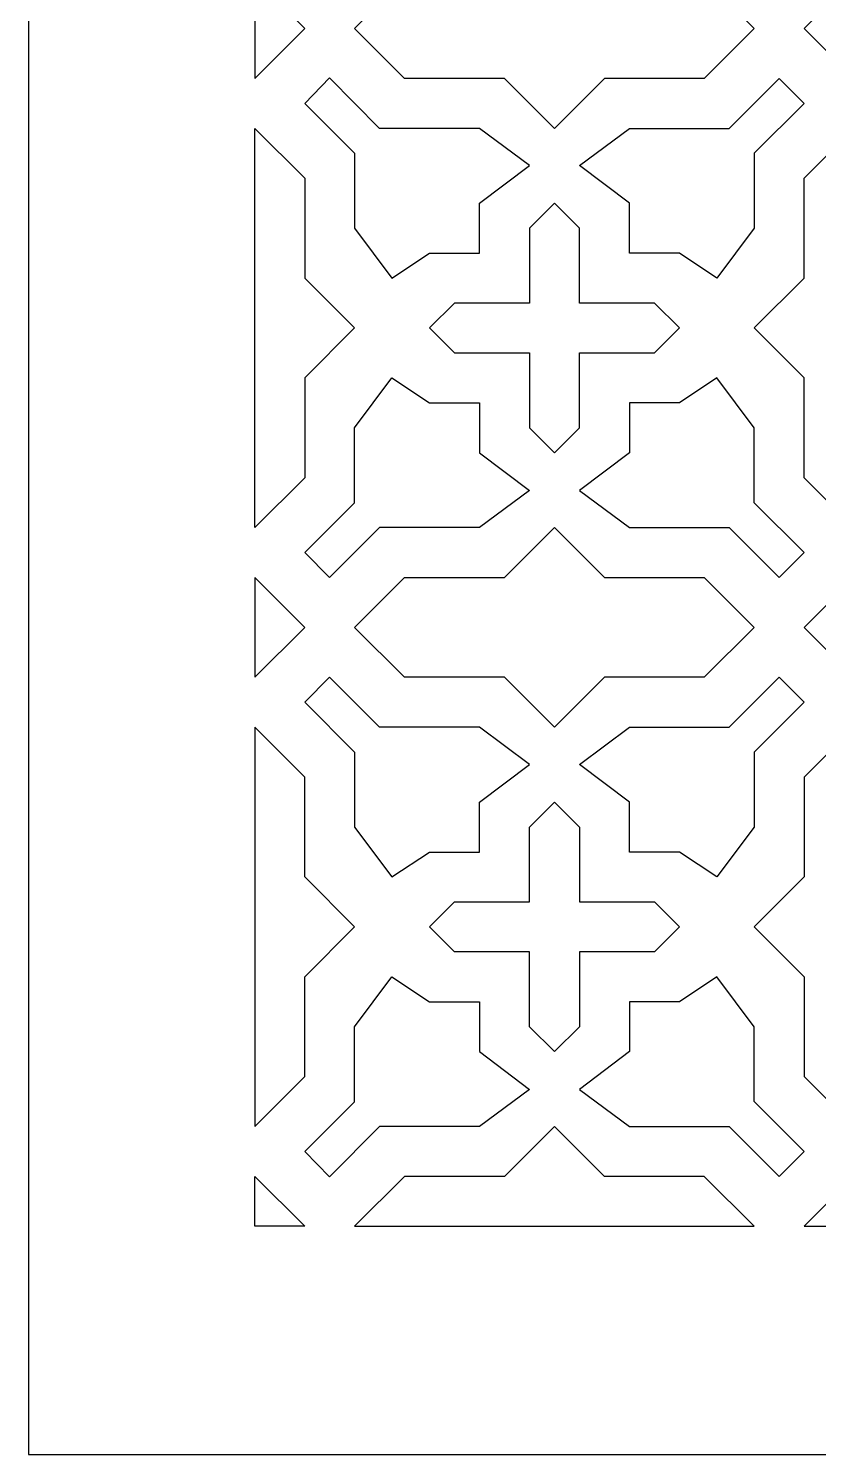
# Model space of a CAD drawing. Header units: millimetres. Extents: x -499 to 501, y -502 to 498.
# Drawn here: x -498.7 to -221.5, y -501.7 to -1.7 of the extents above; entities that cross this region are included whole.
import ezdxf

# ---------------------------------------------------------------- set-up
doc = ezdxf.new("R2010")
doc.units = ezdxf.units.MM
doc.layers.add('Plan 1', color=7, linetype='Continuous')

msp = doc.modelspace()

# ---------------------------------------------------------------- linework, layer by layer
at = {"layer": 'Plan 1', "color": 17}
for points, knots in [([(-498.7, 498.29), (-498.7, 498.29), (501.3, 498.29), (501.3, 498.29), (501.3, 498.29), (501.3, 498.29), (501.3, -501.71), (501.3, -501.71), (501.3, -501.71), (501.3, -501.71), (-498.7, -501.71), (-498.7, -501.71), (-498.7, -501.71), (-498.7, -501.71), (-498.7, 498.29), (-498.7, 498.29)], [0, 0, 0, 0, 0.2, 0.2, 0.2, 0.2, 0.4, 0.4, 0.4, 0.4, 0.6, 0.6, 0.6, 0.6, 1, 1, 1, 1]), ([(-244.07, -1.71), (-244.07, -1.71), (-244.07, -1.71), (-244.07, -1.71), (-244.07, -1.71), (-244.07, -1.71), (-261.6, 15.79), (-261.6, 15.79), (-261.6, 15.79), (-261.6, 15.79), (-296.65, 15.79), (-296.65, 15.79), (-296.65, 15.79), (-296.65, 15.79), (-314.18, 33.29), (-314.18, 33.29), (-314.18, 33.29), (-314.18, 33.29), (-314.18, 33.29), (-314.18, 33.29), (-314.18, 33.29), (-314.18, 33.29), (-331.71, 15.79), (-331.71, 15.79), (-331.71, 15.79), (-331.71, 15.79), (-366.76, 15.79), (-366.76, 15.79), (-366.76, 15.79), (-366.76, 15.79), (-384.29, -1.71), (-384.29, -1.71), (-384.29, -1.71), (-384.29, -1.71), (-384.28, -1.71), (-384.28, -1.71), (-384.28, -1.71), (-384.28, -1.71), (-366.76, -19.21), (-366.76, -19.21), (-366.76, -19.21), (-366.76, -19.21), (-331.71, -19.21), (-331.71, -19.21), (-331.71, -19.21), (-331.71, -19.21), (-314.18, -36.72), (-314.18, -36.72), (-314.18, -36.72), (-314.18, -36.72), (-314.18, -36.72), (-314.18, -36.72), (-314.18, -36.72), (-314.18, -36.72), (-296.65, -19.21), (-296.65, -19.21), (-296.65, -19.21), (-296.65, -19.21), (-261.6, -19.21), (-261.6, -19.21), (-261.6, -19.21), (-261.6, -19.21), (-244.07, -1.71), (-244.07, -1.71)], [0, 0, 0, 0, 0.058824, 0.058824, 0.058824, 0.058824, 0.117647, 0.117647, 0.117647, 0.117647, 0.176471, 0.176471, 0.176471, 0.176471, 0.235294, 0.235294, 0.235294, 0.235294, 0.294118, 0.294118, 0.294118, 0.294118, 0.352941, 0.352941, 0.352941, 0.352941, 0.411765, 0.411765, 0.411765, 0.411765, 0.470588, 0.470588, 0.470588, 0.470588, 0.529412, 0.529412, 0.529412, 0.529412, 0.588235, 0.588235, 0.588235, 0.588235, 0.647059, 0.647059, 0.647059, 0.647059, 0.705882, 0.705882, 0.705882, 0.705882, 0.764706, 0.764706, 0.764706, 0.764706, 0.823529, 0.823529, 0.823529, 0.823529, 0.882353, 0.882353, 0.882353, 0.882353, 1, 1, 1, 1]), ([(-401.81, -1.71), (-401.81, -1.71), (-419.33, -19.21), (-419.33, -19.21), (-419.33, -19.21), (-419.33, -19.21), (-419.33, -1.71), (-419.33, -1.71), (-419.33, -1.71), (-419.33, -1.71), (-419.33, -1.71), (-419.33, -1.71), (-419.33, -1.71), (-419.33, -1.71), (-419.33, 15.79), (-419.33, 15.79), (-419.33, 15.79), (-419.33, 15.79), (-401.81, -1.71), (-401.81, -1.71), (-401.81, -1.71), (-401.81, -1.71), (-401.81, -1.71), (-401.81, -1.71)], [0, 0, 0, 0, 0.142857, 0.142857, 0.142857, 0.142857, 0.285714, 0.285714, 0.285714, 0.285714, 0.428571, 0.428571, 0.428571, 0.428571, 0.571429, 0.571429, 0.571429, 0.571429, 0.714286, 0.714286, 0.714286, 0.714286, 1, 1, 1, 1]), ([(-226.55, -1.71), (-226.55, -1.71), (-209.02, -19.21), (-209.02, -19.21), (-209.02, -19.21), (-209.02, -19.21), (-209.02, -19.21), (-209.02, -19.21), (-209.02, -19.21), (-209.02, -19.21), (-209.02, -19.21), (-209.02, -19.21), (-209.02, -19.21), (-209.02, -19.21), (-201.52, -11.67), (-201.52, -11.67), (-201.52, -11.67), (-201.52, -11.67), (-200.26, -10.47), (-200.26, -10.47), (-200.26, -10.47), (-200.26, -10.47), (-191.49, -1.71), (-191.49, -1.71), (-191.49, -1.71), (-191.49, -1.71), (-191.5, -1.71), (-191.5, -1.71), (-191.5, -1.71), (-191.5, -1.71), (-200.26, 7.04), (-200.26, 7.04), (-200.26, 7.04), (-200.26, 7.04), (-201.52, 8.24), (-201.52, 8.24), (-201.52, 8.24), (-201.52, 8.24), (-209.03, 15.79), (-209.03, 15.79), (-209.03, 15.79), (-209.03, 15.79), (-209.03, 15.79), (-209.03, 15.79), (-209.03, 15.79), (-209.03, 15.79), (-209.03, 15.79), (-209.03, 15.79), (-209.03, 15.79), (-209.03, 15.79), (-226.54, -1.71), (-226.54, -1.71), (-226.54, -1.71), (-226.54, -1.71), (-226.55, -1.71), (-226.55, -1.71)], [0, 0, 0, 0, 0.066667, 0.066667, 0.066667, 0.066667, 0.133333, 0.133333, 0.133333, 0.133333, 0.2, 0.2, 0.2, 0.2, 0.266667, 0.266667, 0.266667, 0.266667, 0.333333, 0.333333, 0.333333, 0.333333, 0.4, 0.4, 0.4, 0.4, 0.466667, 0.466667, 0.466667, 0.466667, 0.533333, 0.533333, 0.533333, 0.533333, 0.6, 0.6, 0.6, 0.6, 0.666667, 0.666667, 0.666667, 0.666667, 0.733333, 0.733333, 0.733333, 0.733333, 0.8, 0.8, 0.8, 0.8, 0.866667, 0.866667, 0.866667, 0.866667, 1, 1, 1, 1]), ([(-401.81, -27.96), (-401.81, -27.96), (-393.05, -19.03), (-393.05, -19.03), (-393.05, -19.03), (-393.05, -19.03), (-375.52, -36.72), (-375.52, -36.72), (-375.52, -36.72), (-375.52, -36.72), (-340.47, -36.72), (-340.47, -36.72), (-340.47, -36.72), (-340.47, -36.72), (-322.94, -49.76), (-322.94, -49.76), (-322.94, -49.76), (-322.94, -49.76), (-340.47, -62.97), (-340.47, -62.97), (-340.47, -62.97), (-340.47, -62.97), (-340.47, -80.46), (-340.47, -80.46), (-340.47, -80.46), (-340.47, -80.46), (-357.99, -80.46), (-357.99, -80.46), (-357.99, -80.46), (-357.99, -80.46), (-371.24, -89.23), (-371.24, -89.23), (-371.24, -89.23), (-371.24, -89.23), (-384.28, -71.7), (-384.28, -71.7), (-384.28, -71.7), (-384.28, -71.7), (-384.28, -45.46), (-384.28, -45.46), (-384.28, -45.46), (-384.28, -45.46), (-401.81, -27.96), (-401.81, -27.96)], [0, 0, 0, 0, 0.083333, 0.083333, 0.083333, 0.083333, 0.166667, 0.166667, 0.166667, 0.166667, 0.25, 0.25, 0.25, 0.25, 0.333333, 0.333333, 0.333333, 0.333333, 0.416667, 0.416667, 0.416667, 0.416667, 0.5, 0.5, 0.5, 0.5, 0.583333, 0.583333, 0.583333, 0.583333, 0.666667, 0.666667, 0.666667, 0.666667, 0.75, 0.75, 0.75, 0.75, 0.833333, 0.833333, 0.833333, 0.833333, 1, 1, 1, 1]), ([(-226.55, -27.96), (-226.55, -27.96), (-235.31, -19.21), (-235.31, -19.21), (-235.31, -19.21), (-235.31, -19.21), (-252.83, -36.72), (-252.83, -36.72), (-252.83, -36.72), (-252.83, -36.72), (-287.89, -36.72), (-287.89, -36.72), (-287.89, -36.72), (-287.89, -36.72), (-305.41, -49.76), (-305.41, -49.76), (-305.41, -49.76), (-305.41, -49.76), (-287.89, -62.97), (-287.89, -62.97), (-287.89, -62.97), (-287.89, -62.97), (-287.89, -80.46), (-287.89, -80.46), (-287.89, -80.46), (-287.89, -80.46), (-270.36, -80.46), (-270.36, -80.46), (-270.36, -80.46), (-270.36, -80.46), (-257.19, -89.23), (-257.19, -89.23), (-257.19, -89.23), (-257.19, -89.23), (-244.07, -71.7), (-244.07, -71.7), (-244.07, -71.7), (-244.07, -71.7), (-244.07, -45.46), (-244.07, -45.46), (-244.07, -45.46), (-244.07, -45.46), (-226.55, -27.96), (-226.55, -27.96)], [0, 0, 0, 0, 0.083333, 0.083333, 0.083333, 0.083333, 0.166667, 0.166667, 0.166667, 0.166667, 0.25, 0.25, 0.25, 0.25, 0.333333, 0.333333, 0.333333, 0.333333, 0.416667, 0.416667, 0.416667, 0.416667, 0.5, 0.5, 0.5, 0.5, 0.583333, 0.583333, 0.583333, 0.583333, 0.666667, 0.666667, 0.666667, 0.666667, 0.75, 0.75, 0.75, 0.75, 0.833333, 0.833333, 0.833333, 0.833333, 1, 1, 1, 1]), ([(-419.33, -36.72), (-419.33, -36.72), (-419.33, -106.71), (-419.33, -106.71), (-419.33, -106.71), (-419.33, -106.71), (-419.33, -106.71), (-419.33, -106.71), (-419.33, -106.71), (-419.33, -106.71), (-419.33, -106.71), (-419.33, -106.71), (-419.33, -106.71), (-419.33, -106.71), (-419.33, -176.71), (-419.33, -176.71), (-419.33, -176.71), (-419.33, -176.71), (-401.81, -159.21), (-401.81, -159.21), (-401.81, -159.21), (-401.81, -159.21), (-401.81, -124.21), (-401.81, -124.21), (-401.81, -124.21), (-401.81, -124.21), (-384.28, -106.71), (-384.28, -106.71), (-384.28, -106.71), (-384.28, -106.71), (-384.28, -106.71), (-384.28, -106.71), (-384.28, -106.71), (-384.28, -106.71), (-384.28, -106.71), (-384.28, -106.71), (-384.28, -106.71), (-384.28, -106.71), (-401.81, -89.23), (-401.81, -89.23), (-401.81, -89.23), (-401.81, -89.23), (-401.81, -54.21), (-401.81, -54.21), (-401.81, -54.21), (-401.81, -54.21), (-419.33, -36.72), (-419.33, -36.72)], [0, 0, 0, 0, 0.076923, 0.076923, 0.076923, 0.076923, 0.153846, 0.153846, 0.153846, 0.153846, 0.230769, 0.230769, 0.230769, 0.230769, 0.307692, 0.307692, 0.307692, 0.307692, 0.384615, 0.384615, 0.384615, 0.384615, 0.461538, 0.461538, 0.461538, 0.461538, 0.538462, 0.538462, 0.538462, 0.538462, 0.615385, 0.615385, 0.615385, 0.615385, 0.692308, 0.692308, 0.692308, 0.692308, 0.769231, 0.769231, 0.769231, 0.769231, 0.846154, 0.846154, 0.846154, 0.846154, 1, 1, 1, 1]), ([(-209.02, -36.72), (-209.02, -36.72), (-226.55, -54.21), (-226.55, -54.21), (-226.55, -54.21), (-226.55, -54.21), (-226.55, -89.23), (-226.55, -89.23), (-226.55, -89.23), (-226.55, -89.23), (-244.07, -106.71), (-244.07, -106.71), (-244.07, -106.71), (-244.07, -106.71), (-244.07, -106.71), (-244.07, -106.71), (-244.07, -106.71), (-244.07, -106.71), (-244.07, -106.71), (-244.07, -106.71), (-244.07, -106.71), (-244.07, -106.71), (-226.55, -124.21), (-226.55, -124.21), (-226.55, -124.21), (-226.55, -124.21), (-226.55, -159.21), (-226.55, -159.21), (-226.55, -159.21), (-226.55, -159.21), (-209.02, -176.71), (-209.02, -176.71), (-209.02, -176.71), (-209.02, -176.71), (-191.49, -159.21), (-191.49, -159.21), (-191.49, -159.21), (-191.49, -159.21), (-191.49, -124.21), (-191.49, -124.21), (-191.49, -124.21), (-191.49, -124.21), (-173.97, -106.71), (-173.97, -106.71), (-173.97, -106.71), (-173.97, -106.71), (-173.97, -106.71), (-173.97, -106.71), (-173.97, -106.71), (-173.97, -106.71), (-173.97, -106.71), (-173.97, -106.71), (-173.97, -106.71), (-173.97, -106.71), (-191.49, -89.23), (-191.49, -89.23), (-191.49, -89.23), (-191.49, -89.23), (-191.49, -54.21), (-191.49, -54.21), (-191.49, -54.21), (-191.49, -54.21), (-209.02, -36.72), (-209.02, -36.72)], [0, 0, 0, 0, 0.058824, 0.058824, 0.058824, 0.058824, 0.117647, 0.117647, 0.117647, 0.117647, 0.176471, 0.176471, 0.176471, 0.176471, 0.235294, 0.235294, 0.235294, 0.235294, 0.294118, 0.294118, 0.294118, 0.294118, 0.352941, 0.352941, 0.352941, 0.352941, 0.411765, 0.411765, 0.411765, 0.411765, 0.470588, 0.470588, 0.470588, 0.470588, 0.529412, 0.529412, 0.529412, 0.529412, 0.588235, 0.588235, 0.588235, 0.588235, 0.647059, 0.647059, 0.647059, 0.647059, 0.705882, 0.705882, 0.705882, 0.705882, 0.764706, 0.764706, 0.764706, 0.764706, 0.823529, 0.823529, 0.823529, 0.823529, 0.882353, 0.882353, 0.882353, 0.882353, 1, 1, 1, 1]), ([(-305.41, -141.72), (-305.41, -141.72), (-314.18, -150.46), (-314.18, -150.46), (-314.18, -150.46), (-314.18, -150.46), (-322.94, -141.72), (-322.94, -141.72), (-322.94, -141.72), (-322.94, -141.72), (-322.94, -115.47), (-322.94, -115.47), (-322.94, -115.47), (-322.94, -115.47), (-349.24, -115.47), (-349.24, -115.47), (-349.24, -115.47), (-349.24, -115.47), (-357.99, -106.71), (-357.99, -106.71), (-357.99, -106.71), (-357.99, -106.71), (-349.24, -97.96), (-349.24, -97.96), (-349.24, -97.96), (-349.24, -97.96), (-322.94, -97.96), (-322.94, -97.96), (-322.94, -97.96), (-322.94, -97.96), (-322.94, -71.7), (-322.94, -71.7), (-322.94, -71.7), (-322.94, -71.7), (-314.18, -62.97), (-314.18, -62.97), (-314.18, -62.97), (-314.18, -62.97), (-314.18, -62.97), (-314.18, -62.97), (-314.18, -62.97), (-314.18, -62.97), (-305.41, -71.7), (-305.41, -71.7), (-305.41, -71.7), (-305.41, -71.7), (-305.41, -97.96), (-305.41, -97.96), (-305.41, -97.96), (-305.41, -97.96), (-279.13, -97.96), (-279.13, -97.96), (-279.13, -97.96), (-279.13, -97.96), (-270.36, -106.71), (-270.36, -106.71), (-270.36, -106.71), (-270.36, -106.71), (-279.13, -115.47), (-279.13, -115.47), (-279.13, -115.47), (-279.13, -115.47), (-305.41, -115.47), (-305.41, -115.47), (-305.41, -115.47), (-305.41, -115.47), (-305.41, -141.72), (-305.41, -141.72)], [0, 0, 0, 0, 0.055556, 0.055556, 0.055556, 0.055556, 0.111111, 0.111111, 0.111111, 0.111111, 0.166667, 0.166667, 0.166667, 0.166667, 0.222222, 0.222222, 0.222222, 0.222222, 0.277778, 0.277778, 0.277778, 0.277778, 0.333333, 0.333333, 0.333333, 0.333333, 0.388889, 0.388889, 0.388889, 0.388889, 0.444444, 0.444444, 0.444444, 0.444444, 0.5, 0.5, 0.5, 0.5, 0.555556, 0.555556, 0.555556, 0.555556, 0.611111, 0.611111, 0.611111, 0.611111, 0.666667, 0.666667, 0.666667, 0.666667, 0.722222, 0.722222, 0.722222, 0.722222, 0.777778, 0.777778, 0.777778, 0.777778, 0.833333, 0.833333, 0.833333, 0.833333, 0.888889, 0.888889, 0.888889, 0.888889, 1, 1, 1, 1]), ([(-401.81, -185.46), (-401.81, -185.46), (-393.05, -194.22), (-393.05, -194.22), (-393.05, -194.22), (-393.05, -194.22), (-375.52, -176.71), (-375.52, -176.71), (-375.52, -176.71), (-375.52, -176.71), (-340.47, -176.71), (-340.47, -176.71), (-340.47, -176.71), (-340.47, -176.71), (-322.94, -163.67), (-322.94, -163.67), (-322.94, -163.67), (-322.94, -163.67), (-340.47, -150.46), (-340.47, -150.46), (-340.47, -150.46), (-340.47, -150.46), (-340.47, -132.96), (-340.47, -132.96), (-340.47, -132.96), (-340.47, -132.96), (-357.99, -132.96), (-357.99, -132.96), (-357.99, -132.96), (-357.99, -132.96), (-371.24, -124.21), (-371.24, -124.21), (-371.24, -124.21), (-371.24, -124.21), (-384.28, -141.72), (-384.28, -141.72), (-384.28, -141.72), (-384.28, -141.72), (-384.28, -167.97), (-384.28, -167.97), (-384.28, -167.97), (-384.28, -167.97), (-401.81, -185.46), (-401.81, -185.46)], [0, 0, 0, 0, 0.083333, 0.083333, 0.083333, 0.083333, 0.166667, 0.166667, 0.166667, 0.166667, 0.25, 0.25, 0.25, 0.25, 0.333333, 0.333333, 0.333333, 0.333333, 0.416667, 0.416667, 0.416667, 0.416667, 0.5, 0.5, 0.5, 0.5, 0.583333, 0.583333, 0.583333, 0.583333, 0.666667, 0.666667, 0.666667, 0.666667, 0.75, 0.75, 0.75, 0.75, 0.833333, 0.833333, 0.833333, 0.833333, 1, 1, 1, 1]), ([(-226.55, -185.46), (-226.55, -185.46), (-235.31, -194.22), (-235.31, -194.22), (-235.31, -194.22), (-235.31, -194.22), (-252.83, -176.71), (-252.83, -176.71), (-252.83, -176.71), (-252.83, -176.71), (-287.89, -176.71), (-287.89, -176.71), (-287.89, -176.71), (-287.89, -176.71), (-305.41, -163.67), (-305.41, -163.67), (-305.41, -163.67), (-305.41, -163.67), (-287.89, -150.46), (-287.89, -150.46), (-287.89, -150.46), (-287.89, -150.46), (-287.89, -132.96), (-287.89, -132.96), (-287.89, -132.96), (-287.89, -132.96), (-270.36, -132.96), (-270.36, -132.96), (-270.36, -132.96), (-270.36, -132.96), (-257.19, -124.21), (-257.19, -124.21), (-257.19, -124.21), (-257.19, -124.21), (-244.07, -141.72), (-244.07, -141.72), (-244.07, -141.72), (-244.07, -141.72), (-244.07, -167.97), (-244.07, -167.97), (-244.07, -167.97), (-244.07, -167.97), (-226.55, -185.46), (-226.55, -185.46)], [0, 0, 0, 0, 0.083333, 0.083333, 0.083333, 0.083333, 0.166667, 0.166667, 0.166667, 0.166667, 0.25, 0.25, 0.25, 0.25, 0.333333, 0.333333, 0.333333, 0.333333, 0.416667, 0.416667, 0.416667, 0.416667, 0.5, 0.5, 0.5, 0.5, 0.583333, 0.583333, 0.583333, 0.583333, 0.666667, 0.666667, 0.666667, 0.666667, 0.75, 0.75, 0.75, 0.75, 0.833333, 0.833333, 0.833333, 0.833333, 1, 1, 1, 1]), ([(-384.28, -211.71), (-384.28, -211.71), (-366.76, -229.21), (-366.76, -229.21), (-366.76, -229.21), (-366.76, -229.21), (-331.71, -229.21), (-331.71, -229.21), (-331.71, -229.21), (-331.71, -229.21), (-314.18, -246.72), (-314.18, -246.72), (-314.18, -246.72), (-314.18, -246.72), (-296.65, -229.21), (-296.65, -229.21), (-296.65, -229.21), (-296.65, -229.21), (-261.6, -229.21), (-261.6, -229.21), (-261.6, -229.21), (-261.6, -229.21), (-244.07, -211.71), (-244.07, -211.71), (-244.07, -211.71), (-244.07, -211.71), (-261.6, -194.22), (-261.6, -194.22), (-261.6, -194.22), (-261.6, -194.22), (-296.65, -194.22), (-296.65, -194.22), (-296.65, -194.22), (-296.65, -194.22), (-314.18, -176.71), (-314.18, -176.71), (-314.18, -176.71), (-314.18, -176.71), (-331.71, -194.22), (-331.71, -194.22), (-331.71, -194.22), (-331.71, -194.22), (-366.76, -194.22), (-366.76, -194.22), (-366.76, -194.22), (-366.76, -194.22), (-384.28, -211.71), (-384.28, -211.71)], [0, 0, 0, 0, 0.076923, 0.076923, 0.076923, 0.076923, 0.153846, 0.153846, 0.153846, 0.153846, 0.230769, 0.230769, 0.230769, 0.230769, 0.307692, 0.307692, 0.307692, 0.307692, 0.384615, 0.384615, 0.384615, 0.384615, 0.461538, 0.461538, 0.461538, 0.461538, 0.538462, 0.538462, 0.538462, 0.538462, 0.615385, 0.615385, 0.615385, 0.615385, 0.692308, 0.692308, 0.692308, 0.692308, 0.769231, 0.769231, 0.769231, 0.769231, 0.846154, 0.846154, 0.846154, 0.846154, 1, 1, 1, 1]), ([(-401.81, -211.71), (-401.81, -211.71), (-419.33, -229.21), (-419.33, -229.21), (-419.33, -229.21), (-419.33, -229.21), (-419.33, -211.71), (-419.33, -211.71), (-419.33, -211.71), (-419.33, -211.71), (-419.33, -211.71), (-419.33, -211.71), (-419.33, -211.71), (-419.33, -211.71), (-419.33, -211.71), (-419.33, -211.71), (-419.33, -211.71), (-419.33, -211.71), (-419.33, -194.22), (-419.33, -194.22), (-419.33, -194.22), (-419.33, -194.22), (-410.57, -202.96), (-410.57, -202.96), (-410.57, -202.96), (-410.57, -202.96), (-401.81, -211.71), (-401.81, -211.71), (-401.81, -211.71), (-401.81, -211.71), (-401.81, -211.71), (-401.81, -211.71)], [0, 0, 0, 0, 0.111111, 0.111111, 0.111111, 0.111111, 0.222222, 0.222222, 0.222222, 0.222222, 0.333333, 0.333333, 0.333333, 0.333333, 0.444444, 0.444444, 0.444444, 0.444444, 0.555556, 0.555556, 0.555556, 0.555556, 0.666667, 0.666667, 0.666667, 0.666667, 0.777778, 0.777778, 0.777778, 0.777778, 1, 1, 1, 1]), ([(-226.55, -211.71), (-226.55, -211.71), (-209.02, -229.21), (-209.02, -229.21), (-209.02, -229.21), (-209.02, -229.21), (-209.02, -229.21), (-209.02, -229.21), (-209.02, -229.21), (-209.02, -229.21), (-209.02, -229.21), (-209.02, -229.21), (-209.02, -229.21), (-209.02, -229.21), (-191.49, -211.71), (-191.49, -211.71), (-191.49, -211.71), (-191.49, -211.71), (-191.49, -211.71), (-191.49, -211.71), (-191.49, -211.71), (-191.49, -211.71), (-200.26, -202.96), (-200.26, -202.96), (-200.26, -202.96), (-200.26, -202.96), (-209.02, -194.22), (-209.02, -194.22), (-209.02, -194.22), (-209.02, -194.22), (-209.02, -194.22), (-209.02, -194.22), (-209.02, -194.22), (-209.02, -194.22), (-209.02, -194.22), (-209.02, -194.22), (-209.02, -194.22), (-209.02, -194.22), (-217.78, -202.96), (-217.78, -202.96), (-217.78, -202.96), (-217.78, -202.96), (-226.55, -211.71), (-226.55, -211.71), (-226.55, -211.71), (-226.55, -211.71), (-226.55, -211.71), (-226.55, -211.71)], [0, 0, 0, 0, 0.076923, 0.076923, 0.076923, 0.076923, 0.153846, 0.153846, 0.153846, 0.153846, 0.230769, 0.230769, 0.230769, 0.230769, 0.307692, 0.307692, 0.307692, 0.307692, 0.384615, 0.384615, 0.384615, 0.384615, 0.461538, 0.461538, 0.461538, 0.461538, 0.538462, 0.538462, 0.538462, 0.538462, 0.615385, 0.615385, 0.615385, 0.615385, 0.692308, 0.692308, 0.692308, 0.692308, 0.769231, 0.769231, 0.769231, 0.769231, 0.846154, 0.846154, 0.846154, 0.846154, 1, 1, 1, 1]), ([(-401.81, -237.96), (-401.81, -237.96), (-393.05, -229.21), (-393.05, -229.21), (-393.05, -229.21), (-393.05, -229.21), (-375.52, -246.72), (-375.52, -246.72), (-375.52, -246.72), (-375.52, -246.72), (-340.47, -246.72), (-340.47, -246.72), (-340.47, -246.72), (-340.47, -246.72), (-322.94, -259.76), (-322.94, -259.76), (-322.94, -259.76), (-322.94, -259.76), (-340.47, -272.96), (-340.47, -272.96), (-340.47, -272.96), (-340.47, -272.96), (-340.47, -290.46), (-340.47, -290.46), (-340.47, -290.46), (-340.47, -290.46), (-357.99, -290.46), (-357.99, -290.46), (-357.99, -290.46), (-357.99, -290.46), (-371.24, -299.21), (-371.24, -299.21), (-371.24, -299.21), (-371.24, -299.21), (-384.28, -281.71), (-384.28, -281.71), (-384.28, -281.71), (-384.28, -281.71), (-384.28, -255.46), (-384.28, -255.46), (-384.28, -255.46), (-384.28, -255.46), (-401.81, -237.96), (-401.81, -237.96)], [0, 0, 0, 0, 0.083333, 0.083333, 0.083333, 0.083333, 0.166667, 0.166667, 0.166667, 0.166667, 0.25, 0.25, 0.25, 0.25, 0.333333, 0.333333, 0.333333, 0.333333, 0.416667, 0.416667, 0.416667, 0.416667, 0.5, 0.5, 0.5, 0.5, 0.583333, 0.583333, 0.583333, 0.583333, 0.666667, 0.666667, 0.666667, 0.666667, 0.75, 0.75, 0.75, 0.75, 0.833333, 0.833333, 0.833333, 0.833333, 1, 1, 1, 1]), ([(-226.55, -237.96), (-226.55, -237.96), (-235.31, -229.21), (-235.31, -229.21), (-235.31, -229.21), (-235.31, -229.21), (-252.83, -246.72), (-252.83, -246.72), (-252.83, -246.72), (-252.83, -246.72), (-287.89, -246.72), (-287.89, -246.72), (-287.89, -246.72), (-287.89, -246.72), (-305.41, -259.76), (-305.41, -259.76), (-305.41, -259.76), (-305.41, -259.76), (-287.89, -272.96), (-287.89, -272.96), (-287.89, -272.96), (-287.89, -272.96), (-287.89, -290.46), (-287.89, -290.46), (-287.89, -290.46), (-287.89, -290.46), (-270.36, -290.46), (-270.36, -290.46), (-270.36, -290.46), (-270.36, -290.46), (-257.19, -299.21), (-257.19, -299.21), (-257.19, -299.21), (-257.19, -299.21), (-244.07, -281.71), (-244.07, -281.71), (-244.07, -281.71), (-244.07, -281.71), (-244.07, -255.46), (-244.07, -255.46), (-244.07, -255.46), (-244.07, -255.46), (-226.55, -237.96), (-226.55, -237.96)], [0, 0, 0, 0, 0.083333, 0.083333, 0.083333, 0.083333, 0.166667, 0.166667, 0.166667, 0.166667, 0.25, 0.25, 0.25, 0.25, 0.333333, 0.333333, 0.333333, 0.333333, 0.416667, 0.416667, 0.416667, 0.416667, 0.5, 0.5, 0.5, 0.5, 0.583333, 0.583333, 0.583333, 0.583333, 0.666667, 0.666667, 0.666667, 0.666667, 0.75, 0.75, 0.75, 0.75, 0.833333, 0.833333, 0.833333, 0.833333, 1, 1, 1, 1]), ([(-419.33, -386.71), (-419.33, -386.71), (-419.33, -316.71), (-419.33, -316.71), (-419.33, -316.71), (-419.33, -316.71), (-419.33, -316.71), (-419.33, -316.71), (-419.33, -316.71), (-419.33, -316.71), (-419.33, -316.71), (-419.33, -316.71), (-419.33, -316.71), (-419.33, -316.71), (-419.33, -246.72), (-419.33, -246.72), (-419.33, -246.72), (-419.33, -246.72), (-401.81, -264.21), (-401.81, -264.21), (-401.81, -264.21), (-401.81, -264.21), (-401.81, -299.21), (-401.81, -299.21), (-401.81, -299.21), (-401.81, -299.21), (-384.28, -316.71), (-384.28, -316.71), (-384.28, -316.71), (-384.28, -316.71), (-384.28, -316.71), (-384.28, -316.71), (-384.28, -316.71), (-384.28, -316.71), (-384.28, -316.71), (-384.28, -316.71), (-384.28, -316.71), (-384.28, -316.71), (-401.81, -334.2), (-401.81, -334.2), (-401.81, -334.2), (-401.81, -334.2), (-401.81, -369.21), (-401.81, -369.21), (-401.81, -369.21), (-401.81, -369.21), (-419.33, -386.71), (-419.33, -386.71)], [0, 0, 0, 0, 0.076923, 0.076923, 0.076923, 0.076923, 0.153846, 0.153846, 0.153846, 0.153846, 0.230769, 0.230769, 0.230769, 0.230769, 0.307692, 0.307692, 0.307692, 0.307692, 0.384615, 0.384615, 0.384615, 0.384615, 0.461538, 0.461538, 0.461538, 0.461538, 0.538462, 0.538462, 0.538462, 0.538462, 0.615385, 0.615385, 0.615385, 0.615385, 0.692308, 0.692308, 0.692308, 0.692308, 0.769231, 0.769231, 0.769231, 0.769231, 0.846154, 0.846154, 0.846154, 0.846154, 1, 1, 1, 1]), ([(-209.02, -386.71), (-209.02, -386.71), (-226.55, -369.21), (-226.55, -369.21), (-226.55, -369.21), (-226.55, -369.21), (-226.55, -334.2), (-226.55, -334.2), (-226.55, -334.2), (-226.55, -334.2), (-244.07, -316.71), (-244.07, -316.71), (-244.07, -316.71), (-244.07, -316.71), (-244.07, -316.71), (-244.07, -316.71), (-244.07, -316.71), (-244.07, -316.71), (-244.07, -316.71), (-244.07, -316.71), (-244.07, -316.71), (-244.07, -316.71), (-226.55, -299.21), (-226.55, -299.21), (-226.55, -299.21), (-226.55, -299.21), (-226.55, -264.21), (-226.55, -264.21), (-226.55, -264.21), (-226.55, -264.21), (-209.02, -246.72), (-209.02, -246.72), (-209.02, -246.72), (-209.02, -246.72), (-191.49, -264.21), (-191.49, -264.21), (-191.49, -264.21), (-191.49, -264.21), (-191.49, -299.21), (-191.49, -299.21), (-191.49, -299.21), (-191.49, -299.21), (-173.97, -316.71), (-173.97, -316.71), (-173.97, -316.71), (-173.97, -316.71), (-173.97, -316.71), (-173.97, -316.71), (-173.97, -316.71), (-173.97, -316.71), (-173.97, -316.71), (-173.97, -316.71), (-173.97, -316.71), (-173.97, -316.71), (-191.49, -334.2), (-191.49, -334.2), (-191.49, -334.2), (-191.49, -334.2), (-191.49, -369.21), (-191.49, -369.21), (-191.49, -369.21), (-191.49, -369.21), (-209.02, -386.71), (-209.02, -386.71)], [0, 0, 0, 0, 0.058824, 0.058824, 0.058824, 0.058824, 0.117647, 0.117647, 0.117647, 0.117647, 0.176471, 0.176471, 0.176471, 0.176471, 0.235294, 0.235294, 0.235294, 0.235294, 0.294118, 0.294118, 0.294118, 0.294118, 0.352941, 0.352941, 0.352941, 0.352941, 0.411765, 0.411765, 0.411765, 0.411765, 0.470588, 0.470588, 0.470588, 0.470588, 0.529412, 0.529412, 0.529412, 0.529412, 0.588235, 0.588235, 0.588235, 0.588235, 0.647059, 0.647059, 0.647059, 0.647059, 0.705882, 0.705882, 0.705882, 0.705882, 0.764706, 0.764706, 0.764706, 0.764706, 0.823529, 0.823529, 0.823529, 0.823529, 0.882353, 0.882353, 0.882353, 0.882353, 1, 1, 1, 1]), ([(-305.41, -281.71), (-305.41, -281.71), (-314.18, -272.96), (-314.18, -272.96), (-314.18, -272.96), (-314.18, -272.96), (-322.94, -281.71), (-322.94, -281.71), (-322.94, -281.71), (-322.94, -281.71), (-322.94, -307.95), (-322.94, -307.95), (-322.94, -307.95), (-322.94, -307.95), (-349.24, -307.95), (-349.24, -307.95), (-349.24, -307.95), (-349.24, -307.95), (-357.99, -316.71), (-357.99, -316.71), (-357.99, -316.71), (-357.99, -316.71), (-349.24, -325.47), (-349.24, -325.47), (-349.24, -325.47), (-349.24, -325.47), (-322.94, -325.47), (-322.94, -325.47), (-322.94, -325.47), (-322.94, -325.47), (-322.94, -351.72), (-322.94, -351.72), (-322.94, -351.72), (-322.94, -351.72), (-314.18, -360.4), (-314.18, -360.4), (-314.18, -360.4), (-314.18, -360.4), (-314.18, -360.46), (-314.18, -360.46), (-314.18, -360.46), (-314.18, -360.46), (-305.41, -351.72), (-305.41, -351.72), (-305.41, -351.72), (-305.41, -351.72), (-305.41, -325.47), (-305.41, -325.47), (-305.41, -325.47), (-305.41, -325.47), (-279.13, -325.47), (-279.13, -325.47), (-279.13, -325.47), (-279.13, -325.47), (-270.36, -316.71), (-270.36, -316.71), (-270.36, -316.71), (-270.36, -316.71), (-279.13, -307.95), (-279.13, -307.95), (-279.13, -307.95), (-279.13, -307.95), (-305.41, -307.95), (-305.41, -307.95), (-305.41, -307.95), (-305.41, -307.95), (-305.41, -281.71), (-305.41, -281.71)], [0, 0, 0, 0, 0.055556, 0.055556, 0.055556, 0.055556, 0.111111, 0.111111, 0.111111, 0.111111, 0.166667, 0.166667, 0.166667, 0.166667, 0.222222, 0.222222, 0.222222, 0.222222, 0.277778, 0.277778, 0.277778, 0.277778, 0.333333, 0.333333, 0.333333, 0.333333, 0.388889, 0.388889, 0.388889, 0.388889, 0.444444, 0.444444, 0.444444, 0.444444, 0.5, 0.5, 0.5, 0.5, 0.555556, 0.555556, 0.555556, 0.555556, 0.611111, 0.611111, 0.611111, 0.611111, 0.666667, 0.666667, 0.666667, 0.666667, 0.722222, 0.722222, 0.722222, 0.722222, 0.777778, 0.777778, 0.777778, 0.777778, 0.833333, 0.833333, 0.833333, 0.833333, 0.888889, 0.888889, 0.888889, 0.888889, 1, 1, 1, 1]), ([(-401.81, -395.46), (-401.81, -395.46), (-393.05, -404.39), (-393.05, -404.39), (-393.05, -404.39), (-393.05, -404.39), (-375.52, -386.71), (-375.52, -386.71), (-375.52, -386.71), (-375.52, -386.71), (-340.47, -386.71), (-340.47, -386.71), (-340.47, -386.71), (-340.47, -386.71), (-322.94, -373.68), (-322.94, -373.68), (-322.94, -373.68), (-322.94, -373.68), (-340.47, -360.4), (-340.47, -360.4), (-340.47, -360.4), (-340.47, -360.4), (-340.47, -342.96), (-340.47, -342.96), (-340.47, -342.96), (-340.47, -342.96), (-357.99, -342.96), (-357.99, -342.96), (-357.99, -342.96), (-357.99, -342.96), (-371.24, -334.2), (-371.24, -334.2), (-371.24, -334.2), (-371.24, -334.2), (-384.28, -351.72), (-384.28, -351.72), (-384.28, -351.72), (-384.28, -351.72), (-384.28, -378.06), (-384.28, -378.06), (-384.28, -378.06), (-384.28, -378.06), (-401.81, -395.46), (-401.81, -395.46)], [0, 0, 0, 0, 0.083333, 0.083333, 0.083333, 0.083333, 0.166667, 0.166667, 0.166667, 0.166667, 0.25, 0.25, 0.25, 0.25, 0.333333, 0.333333, 0.333333, 0.333333, 0.416667, 0.416667, 0.416667, 0.416667, 0.5, 0.5, 0.5, 0.5, 0.583333, 0.583333, 0.583333, 0.583333, 0.666667, 0.666667, 0.666667, 0.666667, 0.75, 0.75, 0.75, 0.75, 0.833333, 0.833333, 0.833333, 0.833333, 1, 1, 1, 1]), ([(-226.55, -395.46), (-226.55, -395.46), (-235.31, -404.22), (-235.31, -404.22), (-235.31, -404.22), (-235.31, -404.22), (-252.83, -386.71), (-252.83, -386.71), (-252.83, -386.71), (-252.83, -386.71), (-287.89, -386.71), (-287.89, -386.71), (-287.89, -386.71), (-287.89, -386.71), (-305.41, -373.68), (-305.41, -373.68), (-305.41, -373.68), (-305.41, -373.68), (-287.89, -360.46), (-287.89, -360.46), (-287.89, -360.46), (-287.89, -360.46), (-287.89, -342.96), (-287.89, -342.96), (-287.89, -342.96), (-287.89, -342.96), (-270.36, -342.96), (-270.36, -342.96), (-270.36, -342.96), (-270.36, -342.96), (-257.19, -334.2), (-257.19, -334.2), (-257.19, -334.2), (-257.19, -334.2), (-244.07, -351.72), (-244.07, -351.72), (-244.07, -351.72), (-244.07, -351.72), (-244.07, -377.96), (-244.07, -377.96), (-244.07, -377.96), (-244.07, -377.96), (-226.55, -395.46), (-226.55, -395.46)], [0, 0, 0, 0, 0.083333, 0.083333, 0.083333, 0.083333, 0.166667, 0.166667, 0.166667, 0.166667, 0.25, 0.25, 0.25, 0.25, 0.333333, 0.333333, 0.333333, 0.333333, 0.416667, 0.416667, 0.416667, 0.416667, 0.5, 0.5, 0.5, 0.5, 0.583333, 0.583333, 0.583333, 0.583333, 0.666667, 0.666667, 0.666667, 0.666667, 0.75, 0.75, 0.75, 0.75, 0.833333, 0.833333, 0.833333, 0.833333, 1, 1, 1, 1]), ([(-384.28, -421.71), (-384.28, -421.71), (-366.76, -404.22), (-366.76, -404.22), (-366.76, -404.22), (-366.76, -404.22), (-331.71, -404.22), (-331.71, -404.22), (-331.71, -404.22), (-331.71, -404.22), (-314.18, -386.71), (-314.18, -386.71), (-314.18, -386.71), (-314.18, -386.71), (-314.18, -386.71), (-314.18, -386.71), (-314.18, -386.71), (-314.18, -386.71), (-296.65, -404.22), (-296.65, -404.22), (-296.65, -404.22), (-296.65, -404.22), (-261.6, -404.22), (-261.6, -404.22), (-261.6, -404.22), (-261.6, -404.22), (-244.07, -421.71), (-244.07, -421.71), (-244.07, -421.71), (-244.07, -421.71), (-384.28, -421.71), (-384.28, -421.71)], [0, 0, 0, 0, 0.111111, 0.111111, 0.111111, 0.111111, 0.222222, 0.222222, 0.222222, 0.222222, 0.333333, 0.333333, 0.333333, 0.333333, 0.444444, 0.444444, 0.444444, 0.444444, 0.555556, 0.555556, 0.555556, 0.555556, 0.666667, 0.666667, 0.666667, 0.666667, 0.777778, 0.777778, 0.777778, 0.777778, 1, 1, 1, 1]), ([(-401.81, -421.71), (-401.81, -421.71), (-419.33, -404.22), (-419.33, -404.22), (-419.33, -404.22), (-419.33, -404.22), (-419.33, -421.71), (-419.33, -421.71), (-419.33, -421.71), (-419.33, -421.71), (-401.81, -421.71), (-401.81, -421.71)], [0, 0, 0, 0, 0.25, 0.25, 0.25, 0.25, 0.5, 0.5, 0.5, 0.5, 1, 1, 1, 1]), ([(-226.55, -421.71), (-226.55, -421.71), (-209.02, -404.22), (-209.02, -404.22), (-209.02, -404.22), (-209.02, -404.22), (-209.02, -404.22), (-209.02, -404.22), (-209.02, -404.22), (-209.02, -404.22), (-209.02, -404.22), (-209.02, -404.22), (-209.02, -404.22), (-209.02, -404.22), (-191.49, -421.71), (-191.49, -421.71), (-191.49, -421.71), (-191.49, -421.71), (-200.26, -421.71), (-200.26, -421.71), (-200.26, -421.71), (-200.26, -421.71), (-209.02, -421.71), (-209.02, -421.71), (-209.02, -421.71), (-209.02, -421.71), (-209.02, -421.71), (-209.02, -421.71), (-209.02, -421.71), (-209.02, -421.71), (-226.55, -421.71), (-226.55, -421.71)], [0, 0, 0, 0, 0.111111, 0.111111, 0.111111, 0.111111, 0.222222, 0.222222, 0.222222, 0.222222, 0.333333, 0.333333, 0.333333, 0.333333, 0.444444, 0.444444, 0.444444, 0.444444, 0.555556, 0.555556, 0.555556, 0.555556, 0.666667, 0.666667, 0.666667, 0.666667, 0.777778, 0.777778, 0.777778, 0.777778, 1, 1, 1, 1])]:
    msp.add_open_spline(points, degree=3, knots=knots, dxfattribs=at)

doc.saveas('drawing.dxf')
